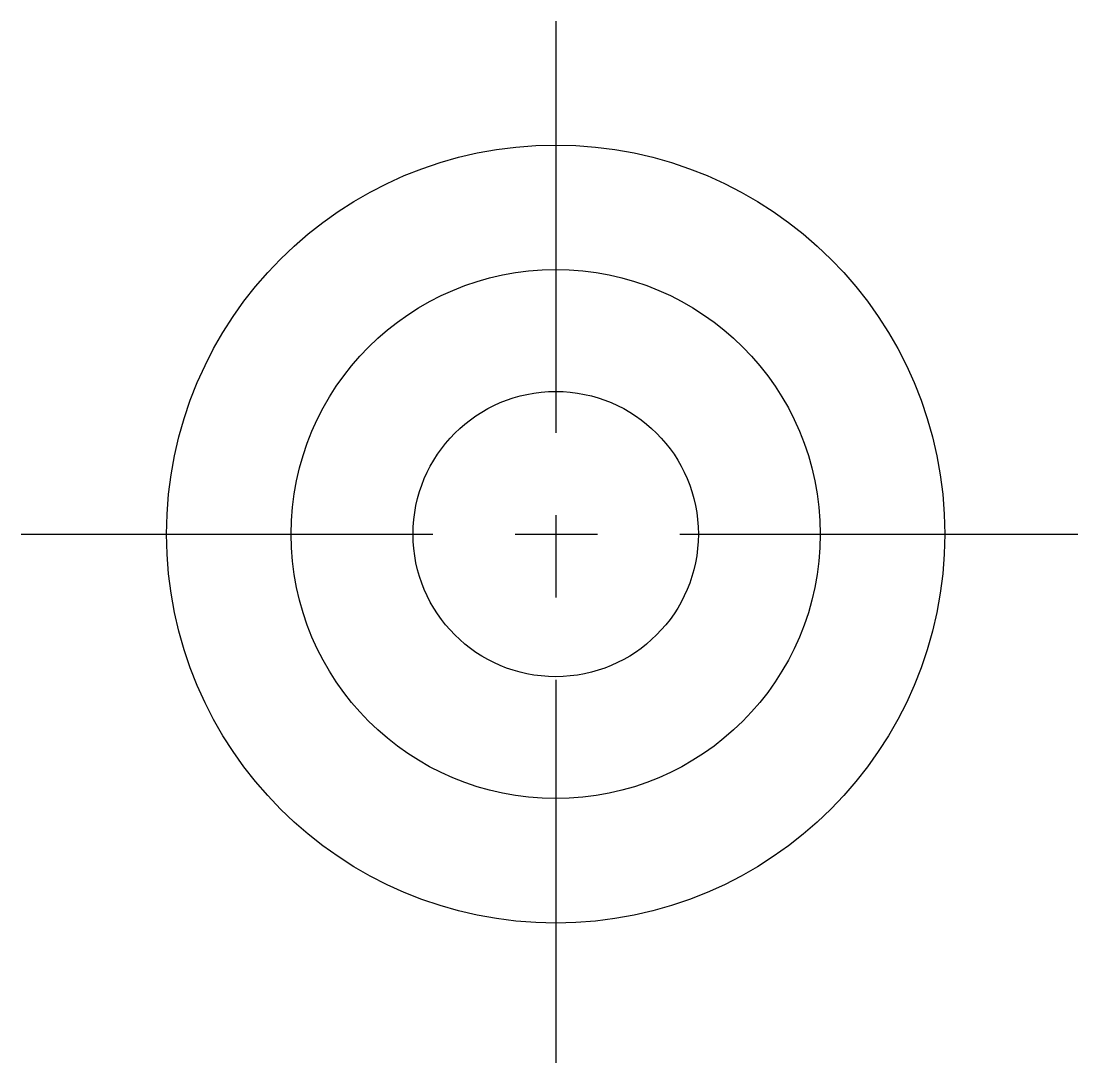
# Model space of a CAD drawing. Extents: x 11 to 160, y 10 to 147.
# Drawn here: x 139.68 to 160.05, y 127.15 to 147.24 of the extents above.
import ezdxf

# ---------------------------------------------------------------- set-up
doc = ezdxf.new("R2010")
doc.units = 0
doc.header["$LTSCALE"] = 0.25
doc.linetypes.add('CENTER', pattern=[50.8, 31.75, -6.35, 6.35, -6.35])
doc.layers.get('0').update_dxf_attribs({"linetype": 'CONTINUOUS'})
doc.layers.add('CENTER', color=1, linetype='CENTER')

msp = doc.modelspace()

# ---------------------------------------------------------------- linework, layer by layer
for radius in [7.5, 5.1, 2.75]:
    msp.add_circle((149.986, 137.349), radius)
at = {"layer": 'CENTER', "color": 1, "linetype": 'CENTER'}
for p, q in [((149.986, 147.239), (149.986, 127.154)), ((139.681, 137.349), (160.052, 137.349))]:
    msp.add_line(p, q, dxfattribs=at)

doc.saveas('drawing.dxf')
